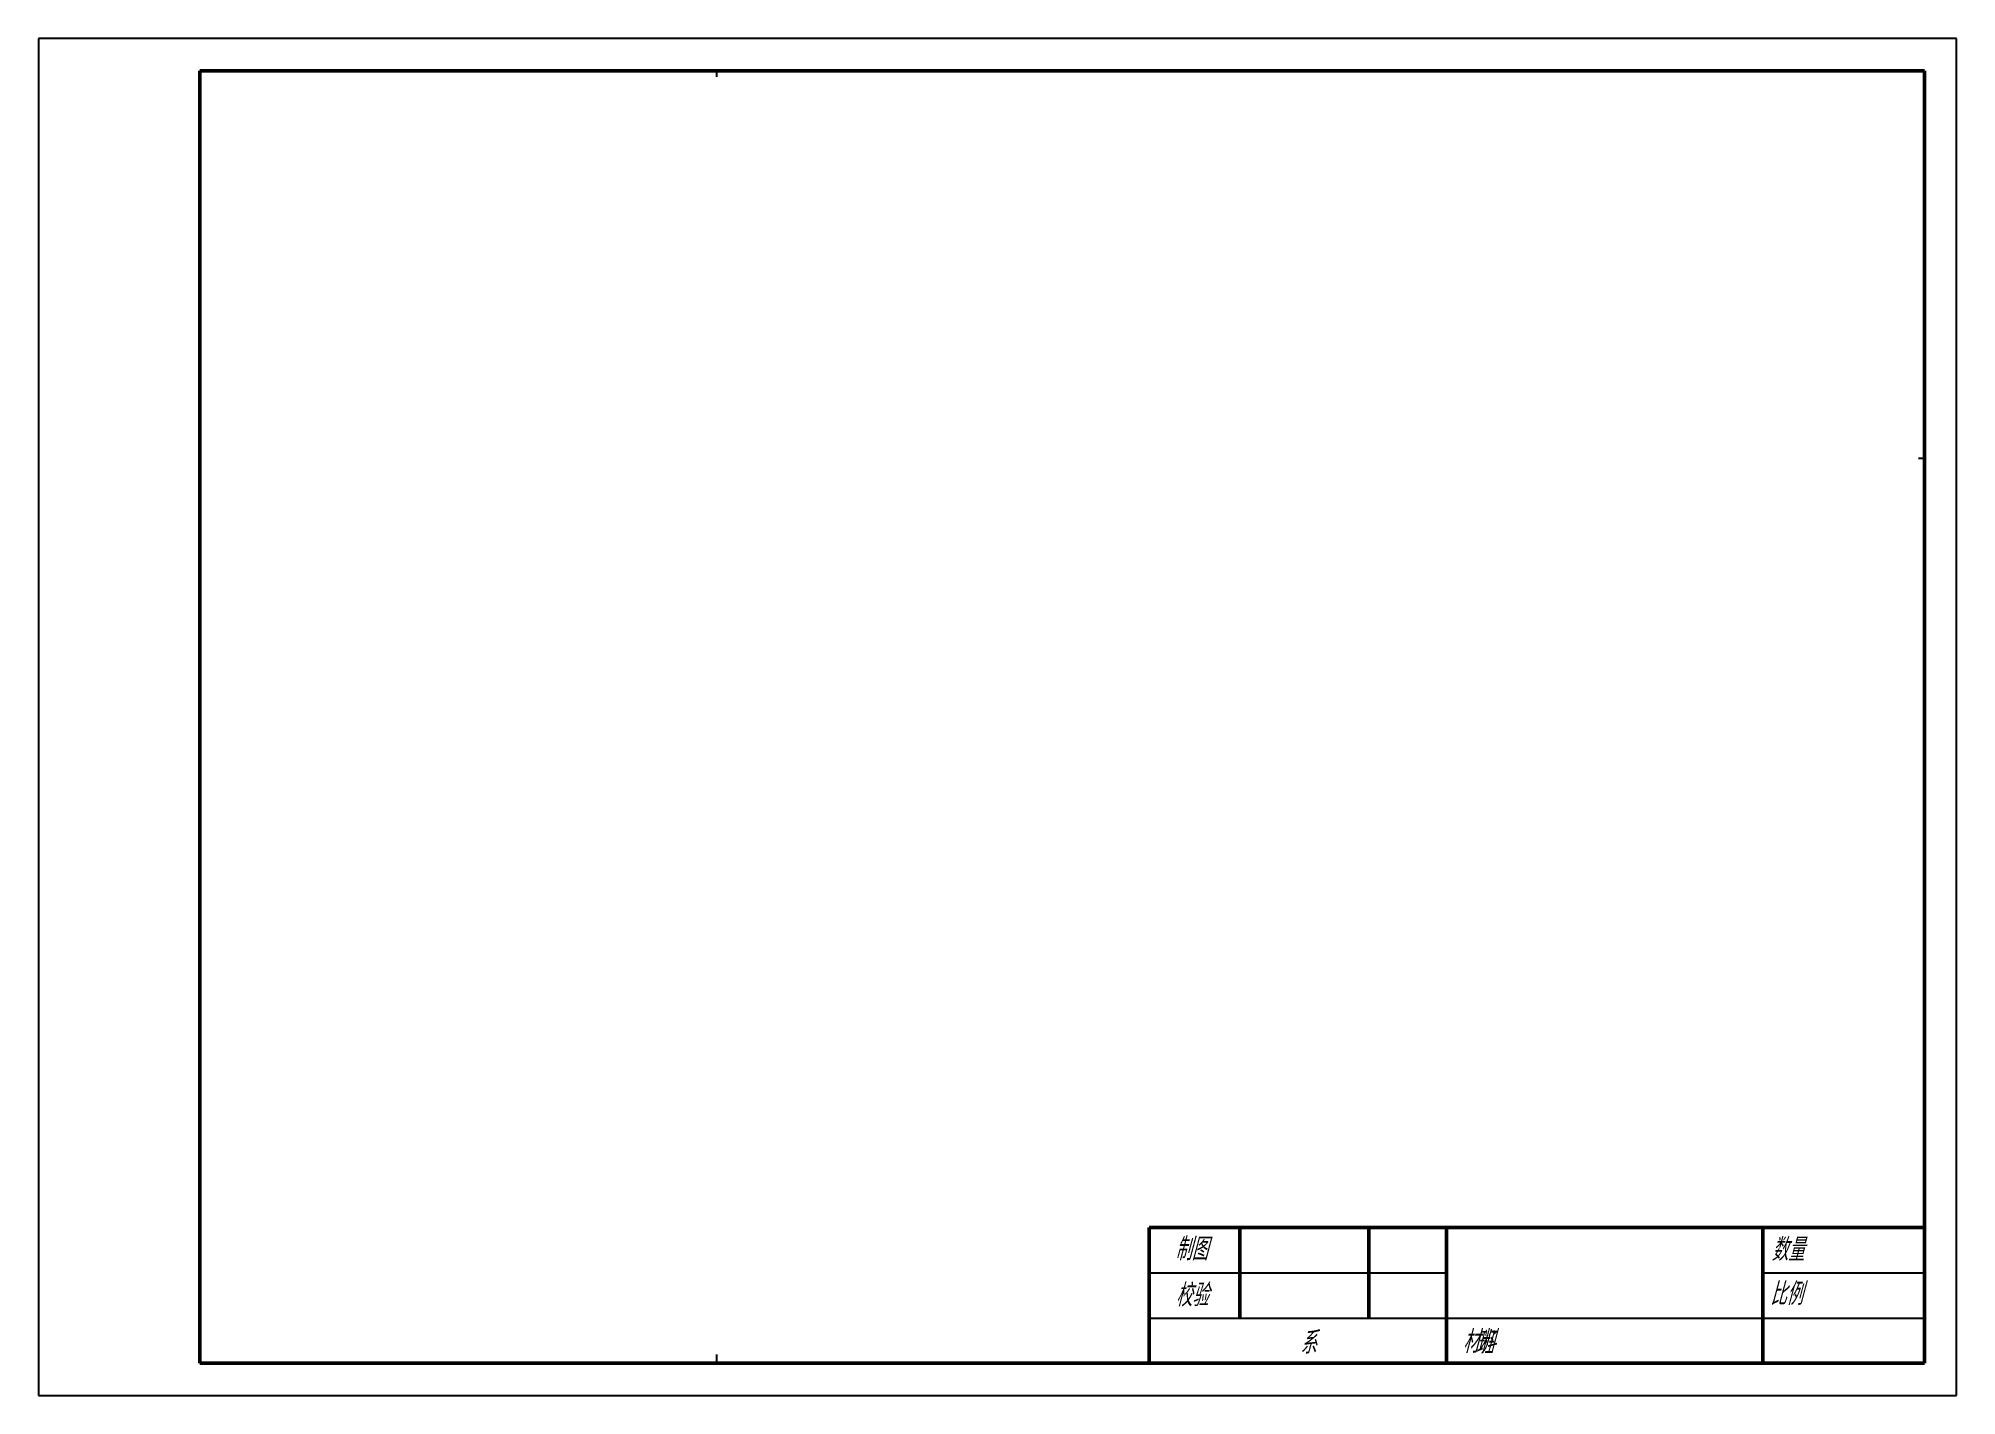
# Model space of a CAD drawing. Header units: millimetres. Extents: x 0 to 297, y 0 to 210.
import ezdxf
from ezdxf.enums import TextEntityAlignment as Align

# ---------------------------------------------------------------- set-up
doc = ezdxf.new("R2010")
doc.units = ezdxf.units.MM
doc.header["$LTSCALE"] = 0.5
doc.linetypes.add('CENTER', pattern=[50.8, 31.75, -6.35, 6.35, -6.35])
for name, color, linetype, lineweight in [('文字标注', 7, 'Continuous', 25), ('点画线', 1, 'CENTER', 25), ('粗实线', 7, 'Continuous', 50), ('细实线', 3, 'Continuous', 25)]:
    doc.layers.add(name, color=color, linetype=linetype, lineweight=lineweight)
doc.styles.add('国标汉字3.5', font='gbeitc.shx', dxfattribs={"height": 3.5, "bigfont": 'gbcbig.shx'})

msp = doc.modelspace()

# ---------------------------------------------------------------- linework, layer by layer
at = {"layer": '点画线'}
for p, q in [((105, 205), (105, 204.57)), ((105, 205), (105, 204.04)), ((25.2, 145), (25, 145)), ((292, 145), (291.07, 145)), ((105, 6.38), (105, 5)), ((105, 5.27), (105, 5))]:
    msp.add_line(p, q, dxfattribs=at)
at = {"layer": '粗实线'}
for p, q in [((292, 205), (25, 205)), ((25, 205), (25, 5)), ((292, 5), (292, 205)), ((172, 5), (172, 26)), ((172, 26), (292, 26)), ((186, 12), (186, 26)), ((206, 12), (206, 26)), ((218, 5), (218, 26)), ((267, 5), (267, 26)), ((25, 5), (292, 5))]:
    msp.add_line(p, q, dxfattribs=at)
at = {"layer": '细实线'}
for p, q in [((297, 210), (0, 210)), ((0, 210), (0, 0)), ((297, 0), (297, 210)), ((172, 19), (218, 19)), ((267, 19), (292, 19)), ((172, 12), (292, 12)), ((0, 0), (297, 0))]:
    msp.add_line(p, q, dxfattribs=at)

# ---------------------------------------------------------------- texts
at = {"layer": '文字标注', "style": '国标汉字3.5'}
msp.add_text('制图', height=3.5, dxfattribs=at).set_placement((178.52, 20.93), align=Align.CENTER)
for s, p in [('数量', (268.34, 20.85)), ('比例', (268.1, 14)), ('系             班', (195.35, 6.46)), ('材料', (220.51, 6.61))]:
    msp.add_text(s, height=3.5, dxfattribs=at).set_placement(p)
msp.add_text('校验', height=3.5, dxfattribs=at).set_placement((178.59, 15.74), align=Align.MIDDLE)

doc.saveas('drawing.dxf')
